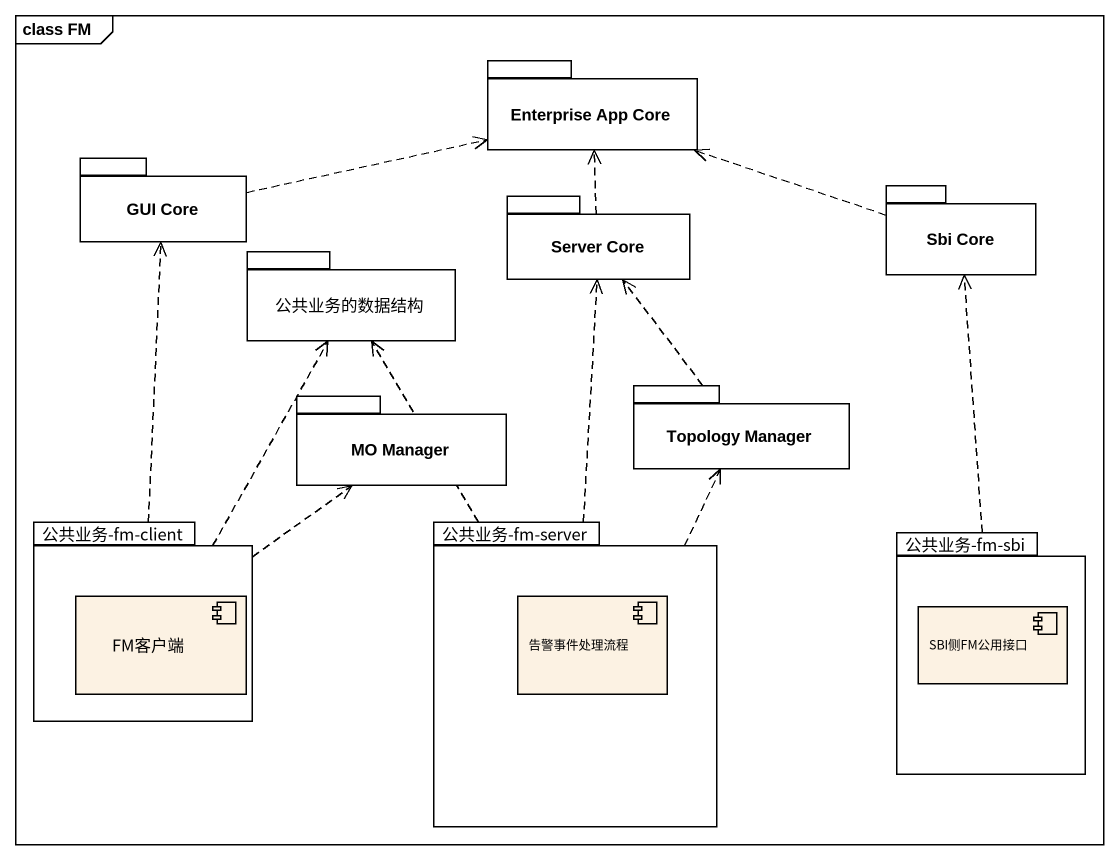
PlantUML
@startuml
mainframe class FM
package "Enterprise App Core" as Enterprise_App_Core {
}
package "GUI Core" as GUI_Core {
}
package "Server Core" as Server_Core {
}
package "Sbi Core" as Sbi_Core {
}
package 公共业务的数据结构 {
}
package "MO Manager" as MO_Manager {
}
package "Topology Manager" as Topology_Manager {
}
package "公共业务-fm-client" as 公共业务_fm_client {
  component FM客户端
}
package "公共业务-fm-server" as 公共业务_fm_server {
  component 告警事件处理流程
}
package "公共业务-fm-sbi" as 公共业务_fm_sbi {
  component SBI侧FM公用接口
}
GUI_Core .right.> Enterprise_App_Core
Server_Core .up.> Enterprise_App_Core
Sbi_Core .left.> Enterprise_App_Core
Topology_Manager .up.> Server_Core
公共业务_fm_client .up.> GUI_Core
公共业务_fm_client .up.> 公共业务的数据结构
公共业务_fm_client .up.> MO_Manager
公共业务_fm_server .up.> Server_Core
公共业务_fm_server .up.> 公共业务的数据结构
公共业务_fm_server .up.> Topology_Manager
公共业务_fm_sbi .up.> Sbi_Core
@enduml
